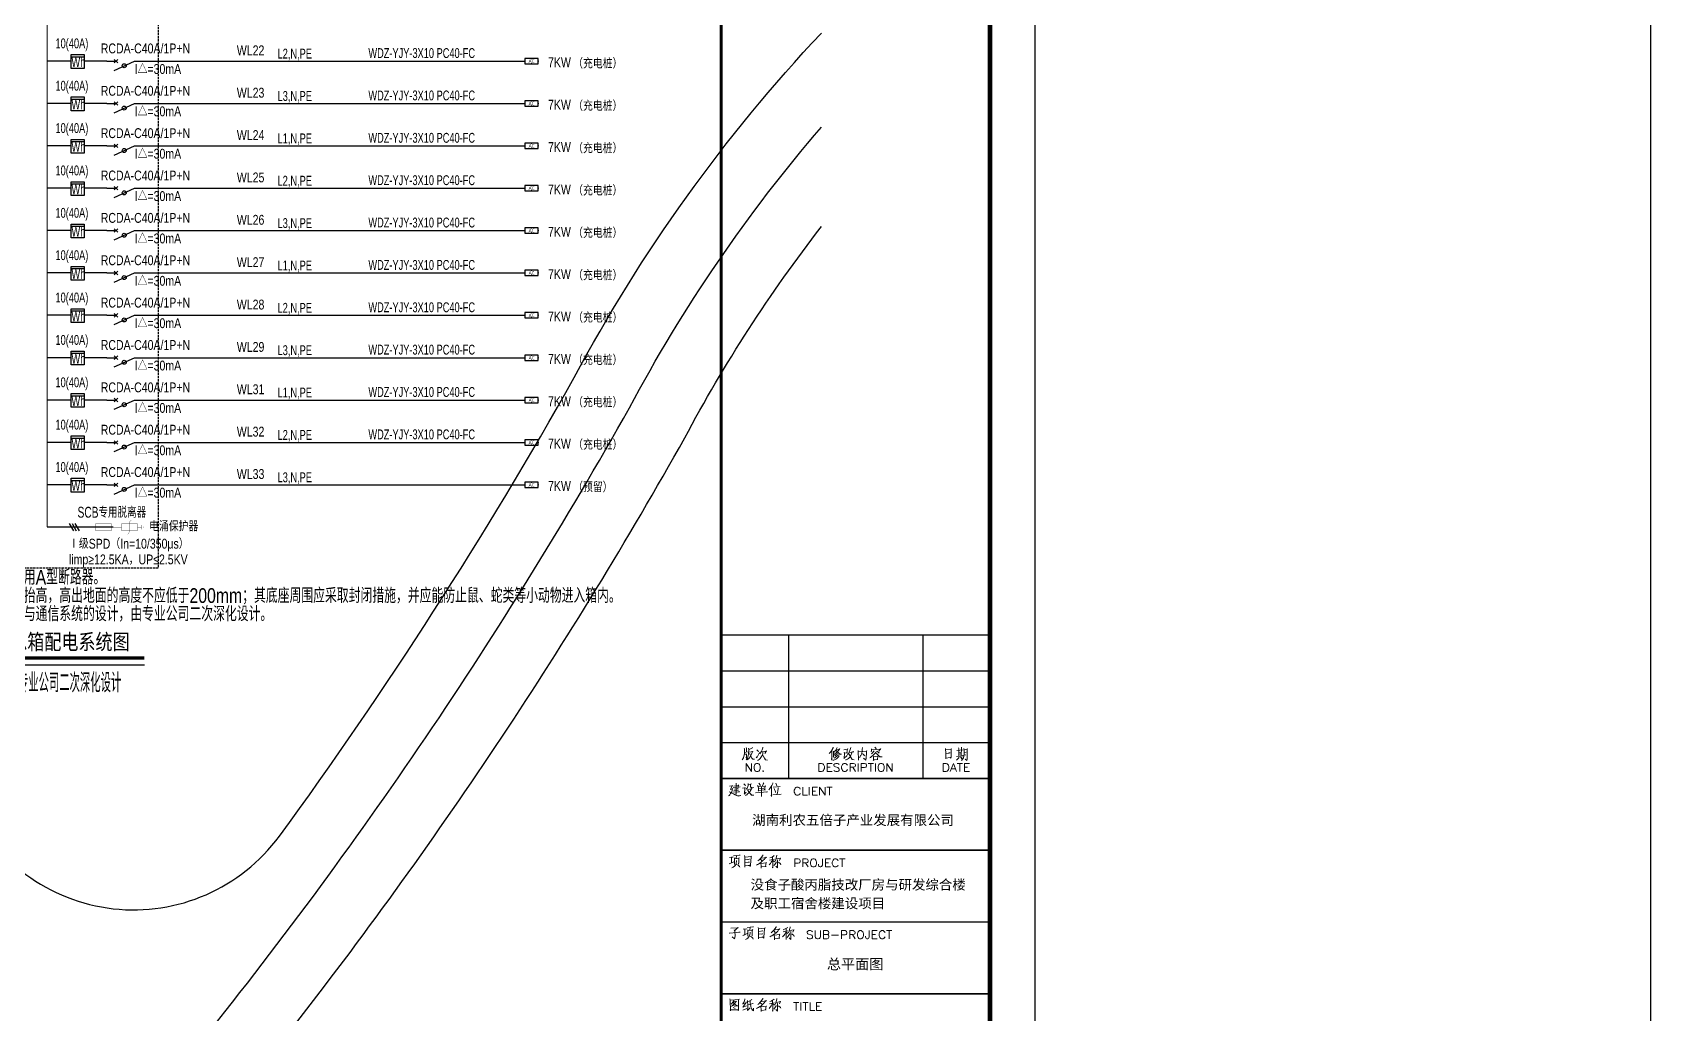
# Model space of a CAD drawing. Extents: x -809667 to 586099, y 3084146 to 3634412.
# Drawn here: x 381393.3 to 381573.4, y 3087158 to 3087267.1 of the extents above; entities that cross this region are included whole.
import ezdxf
from ezdxf.enums import TextEntityAlignment as Align

# ---------------------------------------------------------------- set-up
doc = ezdxf.new("R2010")
doc.units = 0
doc.header["$LTSCALE"] = 0.5
doc.header["$PDSIZE"] = 0.2
doc.linetypes.add('DASH', pattern=[0.35, 0.25, -0.1])
doc.layers.get('0').update_dxf_attribs({"linetype": 'CONTINUOUS'})
for name, color, linetype in [('ABDE_SYS', 7, 'CONTINUOUS'), ('DX1', 2, 'CONTINUOUS'), ('ELEMENT', 3, 'CONTINUOUS'), ('EQUIP-箱柜', 3, 'CONTINUOUS'), ('PUB_TITLE', 4, 'CONTINUOUS'), ('SYS', 7, 'CONTINUOUS'), ('TEL_SYMB', 3, 'CONTINUOUS'), ('文字', 7, 'CONTINUOUS'), ('漏电断路器', 1, 'CONTINUOUS'), ('电气系统图', 6, 'CONTINUOUS'), ('虚线6', 1, 'CONTINUOUS')]:
    doc.layers.add(name, color=color, linetype=linetype)
doc.styles.add('-宋体', font='', dxfattribs={"width": 0.6})
doc.styles.add('-黑体', font='simhei.ttf', dxfattribs={"width": 0.8})
doc.styles.add('7-1$0$HZ', font='xcsg.shx', dxfattribs={"width": 0.8, "bigfont": 'hztxt.shx'})
doc.styles.add('_TEL_ATTDEF', font='GBENOR', dxfattribs={"width": 0.8, "height": 3, "bigfont": 'GBCBIG'})
doc.styles.add('_TEL_DIM', font='SIMPLEX', dxfattribs={"width": 0.8, "height": 3.5, "bigfont": 'HZTXT'})
doc.styles.add('HZ1', font='gbenor.shx', dxfattribs={"width": 0.9, "bigfont": 'gbcbig.shx'})
doc.styles.get("Standard").update_dxf_attribs({"font": 'rs.shx', "bigfont": 'hztxt.shx'})
doc.styles.add('ZSDZ', font='XCSG.SHX', dxfattribs={"width": 0.8, "height": 3.5, "bigfont": 'HZTXT.SHX'})
doc.styles.get('-宋体').set_extended_font_data('NSimSun')

# ---------------------------------------------------------------- blocks, each defined once
blk = doc.blocks.new('TQ11')
at = {"layer": 'PUB_TITLE'}
for p, q in [((1254454, -1132839), (1254454, -1137418)), ((1258742, -1132839), (1258742, -1137418)), ((1252310, -1133982), (1260886, -1133982)), ((1252310, -1135126), (1260886, -1135126)), ((1252310, -1136269), (1260886, -1136269))]:
    blk.add_line(p, q, dxfattribs=at)
for points, const_width in [([(1252310, -1083954), (1252310, -1166000)], 100), ([(1252310, -1132839), (1260886, -1132839)], 50), ([(1252310, -1137413), (1260886, -1137413)], 50), ([(1252310, -1139700), (1260886, -1139700)], 50), ([(1252310, -1141987), (1260886, -1141987)], 50), ([(1252310, -1144274), (1260886, -1144274)], 50)]:
    blk.add_lwpolyline(points, dxfattribs=dict(at, const_width=const_width))
blk.add_lwpolyline([(1252310, -1166000), (1260886, -1166000), (1260886, -1083954), (1252310, -1083954)], close=True, dxfattribs=at)
at = {"layer": 'PUB_TITLE', "color": 140, "lineweight": 0}
for points in [[(1253040, -1136442), (1253051, -1136469), (1253051, -1136551), (1253051, -1136611), (1253043, -1136665), (1253034, -1136706), (1253020, -1136752), (1252999, -1136787), (1252980, -1136813)], [(1253184, -1136448), (1253192, -1136483), (1253192, -1136527), (1253184, -1136584), (1253178, -1136638), (1253168, -1136685), (1253159, -1136728), (1253145, -1136766), (1253127, -1136801), (1253108, -1136823)], [(1253111, -1136421), (1253118, -1136442), (1253118, -1136570)], [(1253314, -1136429), (1253306, -1136439), (1253243, -1136472), (1253198, -1136489)], [(1253641, -1136412), (1253638, -1136432), (1253614, -1136499), (1253586, -1136564), (1253567, -1136597), (1253546, -1136624)], [(1255885, -1136415), (1255881, -1136435), (1255850, -1136489), (1255850, -1136496), (1255823, -1136537), (1255801, -1136570), (1255777, -1136597), (1255756, -1136621)], [(1256005, -1136421), (1255983, -1136472), (1255962, -1136513), (1255939, -1136543), (1255935, -1136551), (1255918, -1136573)], [(1256440, -1136421), (1256434, -1136462), (1256415, -1136516), (1256388, -1136573), (1256367, -1136611), (1256353, -1136638), (1256340, -1136662)], [(1256815, -1136426), (1256812, -1136492), (1256806, -1136551), (1256806, -1136557), (1256796, -1136597), (1256782, -1136638), (1256769, -1136676), (1256758, -1136695), (1256742, -1136715), (1256731, -1136733), (1256717, -1136742)], [(1257211, -1136412), (1257247, -1136445), (1257255, -1136465), (1257237, -1136435)], [(1259463, -1136462), (1259469, -1136496), (1259472, -1136570), (1259477, -1136649), (1259477, -1136658), (1259477, -1136712), (1259477, -1136782), (1259477, -1136760), (1259608, -1136739), (1259635, -1136763), (1259642, -1136733), (1259642, -1136692), (1259645, -1136614), (1259648, -1136533), (1259648, -1136465), (1259651, -1136475), (1259472, -1136499)], [(1259877, -1136432), (1259885, -1136453), (1259885, -1136706)], [(1259972, -1136412), (1259979, -1136432), (1259969, -1136695)], [(1260050, -1136459), (1260059, -1136496), (1260059, -1136570), (1260056, -1136652), (1260050, -1136701), (1260034, -1136755), (1260013, -1136790), (1259975, -1136840)], [(1253051, -1136641), (1253121, -1136635), (1253114, -1136624), (1253114, -1136776), (1253111, -1136755), (1253111, -1136728)], [(1253054, -1136581), (1253151, -1136567)], [(1253103, -1136932), (1253103, -1137189)], [(1253103, -1136932), (1253273, -1137189), (1253273, -1136932)], [(1253216, -1136576), (1253323, -1136554), (1253317, -1136543), (1253300, -1136587), (1253279, -1136641), (1253260, -1136682), (1253236, -1136725), (1253203, -1136766), (1253168, -1136796), (1253141, -1136820)], [(1253212, -1136621), (1253306, -1136793), (1253371, -1136796), (1253309, -1136790), (1253293, -1136769)], [(1253421, -1136725), (1253448, -1136755), (1253537, -1136581)], [(1253496, -1136567), (1253492, -1136543), (1253452, -1136496)], [(1253644, -1136573), (1253644, -1136597), (1253635, -1136630), (1253617, -1136676), (1253597, -1136712), (1253576, -1136749), (1253550, -1136776), (1253523, -1136804), (1253492, -1136826), (1253469, -1136840)], [(1253589, -1136560), (1253594, -1136560), (1253763, -1136540), (1253749, -1136527), (1253732, -1136567), (1253701, -1136611)], [(1253627, -1136652), (1253654, -1136692), (1253692, -1136766), (1253722, -1136823), (1253790, -1136826), (1253725, -1136813), (1253701, -1136790)], [(1255429, -1136932), (1255429, -1137189)], [(1255429, -1136932), (1255515, -1136932), (1255551, -1136945), (1255576, -1136969), (1255588, -1136993), (1255601, -1137031), (1255601, -1137091), (1255588, -1137129), (1255576, -1137153), (1255551, -1137177), (1255515, -1137189), (1255429, -1137189)], [(1255686, -1136932), (1255686, -1137189)], [(1255686, -1136932), (1255846, -1136932)], [(1255837, -1136530), (1255837, -1136826), (1255831, -1136801), (1255837, -1136749)], [(1256076, -1136692), (1256067, -1136715), (1256030, -1136749), (1255996, -1136776), (1255962, -1136793), (1255929, -1136813), (1255899, -1136826), (1255874, -1136834)], [(1255888, -1136540), (1255888, -1136736), (1255885, -1136712), (1255888, -1136695)], [(1256078, -1136969), (1256054, -1136945), (1256016, -1136932), (1255968, -1136932), (1255930, -1136945), (1255906, -1136969), (1255906, -1136993), (1255918, -1137017), (1255930, -1137031), (1255956, -1137043), (1256030, -1137067), (1256054, -1137079), (1256066, -1137091), (1256078, -1137117), (1256078, -1137153), (1256054, -1137177), (1256016, -1137189), (1255968, -1137189), (1255930, -1137177), (1255906, -1137153)], [(1255975, -1136486), (1255989, -1136489), (1256090, -1136475), (1256084, -1136469), (1256049, -1136516), (1256019, -1136557), (1255992, -1136584), (1255962, -1136608), (1255932, -1136630), (1255912, -1136644)], [(1256046, -1136652), (1256040, -1136665), (1256037, -1136671), (1255999, -1136706), (1255992, -1136709), (1255972, -1136725), (1255945, -1136742), (1255918, -1136760)], [(1256019, -1136611), (1256016, -1136621), (1256013, -1136624), (1255978, -1136652), (1255951, -1136676), (1255929, -1136692)], [(1255962, -1136519), (1255975, -1136524), (1256108, -1136644), (1256151, -1136641), (1256108, -1136641), (1256090, -1136627)], [(1256335, -1136993), (1256323, -1136969), (1256297, -1136945), (1256273, -1136932), (1256225, -1136932), (1256200, -1136945), (1256176, -1136969), (1256164, -1136993), (1256151, -1137031), (1256151, -1137091), (1256164, -1137129), (1256176, -1137153), (1256200, -1137177), (1256225, -1137189), (1256273, -1137189), (1256297, -1137177), (1256323, -1137153), (1256335, -1137129)], [(1256219, -1136499), (1256353, -1136483), (1256340, -1136472), (1256323, -1136590), (1256340, -1136590), (1256239, -1136603), (1256233, -1136573), (1256239, -1136611), (1256236, -1136763)], [(1256225, -1136776), (1256331, -1136685)], [(1256472, -1136573), (1256472, -1136594), (1256459, -1136649), (1256445, -1136679), (1256431, -1136706), (1256415, -1136728), (1256394, -1136752), (1256370, -1136776), (1256343, -1136793), (1256317, -1136810), (1256296, -1136817), (1256276, -1136823)], [(1256370, -1136624), (1256380, -1136627), (1256486, -1136810), (1256549, -1136813), (1256489, -1136804), (1256472, -1136782)], [(1256388, -1136581), (1256538, -1136560), (1256522, -1136557), (1256495, -1136564)], [(1256421, -1136932), (1256421, -1137189)], [(1256421, -1136932), (1256531, -1136932), (1256567, -1136945), (1256580, -1136957), (1256593, -1136981), (1256593, -1137005), (1256580, -1137031), (1256567, -1137043), (1256531, -1137055), (1256421, -1137055)], [(1256674, -1136516), (1256684, -1136560), (1256695, -1136801), (1256695, -1136834), (1256687, -1136813), (1256690, -1136769)], [(1256678, -1136932), (1256678, -1137189)], [(1256687, -1136567), (1256815, -1136551), (1256823, -1136551), (1256954, -1136537), (1256943, -1136527), (1256940, -1136533), (1256940, -1136603), (1256940, -1136665), (1256937, -1136671), (1256937, -1136728), (1256937, -1136736), (1256931, -1136773), (1256927, -1136804), (1256924, -1136831), (1256850, -1136763), (1256921, -1136820), (1256927, -1136787)], [(1256776, -1136932), (1256776, -1137189)], [(1256776, -1136932), (1256886, -1136932), (1256922, -1136945), (1256934, -1136957), (1256948, -1136981), (1256948, -1137017), (1256934, -1137043), (1256922, -1137055), (1256886, -1137067), (1256776, -1137067)], [(1256799, -1136614), (1256836, -1136641), (1256866, -1136668), (1256877, -1136689), (1256870, -1136676)], [(1256996, -1136932), (1257168, -1136932)], [(1257250, -1136564), (1257244, -1136584), (1257231, -1136597), (1257190, -1136641), (1257149, -1136679), (1257109, -1136712), (1257068, -1136739), (1257046, -1136752)], [(1257082, -1136932), (1257082, -1137189)], [(1257106, -1136472), (1257109, -1136499), (1257106, -1136516), (1257100, -1136540), (1257092, -1136557), (1257092, -1136543), (1257106, -1136519)], [(1257187, -1136530), (1257184, -1136546), (1257136, -1136600), (1257103, -1136630)], [(1257109, -1136502), (1257399, -1136478), (1257389, -1136472), (1257342, -1136537)], [(1257157, -1136701), (1257163, -1136722), (1257171, -1136817), (1257174, -1136840), (1257160, -1136817), (1257302, -1136807), (1257291, -1136807), (1257305, -1136698), (1257315, -1136706), (1257166, -1136722)], [(1257229, -1136932), (1257229, -1137189)], [(1257234, -1136594), (1257285, -1136641), (1257339, -1136692), (1257380, -1136725), (1257440, -1136722), (1257375, -1136719), (1257348, -1136698)], [(1257274, -1136540), (1257332, -1136581), (1257348, -1136608), (1257323, -1136573)], [(1257597, -1136932), (1257597, -1137189)], [(1257597, -1136932), (1257767, -1137189), (1257767, -1136932)], [(1259395, -1136932), (1259395, -1137189)], [(1259395, -1136932), (1259481, -1136932), (1259519, -1136945), (1259543, -1136969), (1259555, -1136993), (1259567, -1137031), (1259567, -1137091), (1259555, -1137129), (1259543, -1137153), (1259519, -1137177), (1259481, -1137189), (1259395, -1137189)], [(1259477, -1136621), (1259608, -1136600), (1259594, -1136597), (1259564, -1136611)], [(1259715, -1136932), (1259617, -1137189)], [(1259715, -1136932), (1259812, -1137189)], [(1259814, -1136715), (1260023, -1136689), (1260013, -1136685), (1259999, -1136695)], [(1259891, -1136736), (1259888, -1136752), (1259861, -1136787), (1259838, -1136810), (1259814, -1136826)], [(1259824, -1136524), (1260023, -1136502)], [(1259836, -1136932), (1260008, -1136932)], [(1259888, -1136581), (1259949, -1136570)], [(1259891, -1136638), (1259945, -1136627)], [(1259922, -1136932), (1259922, -1137189)], [(1259945, -1136725), (1259982, -1136766), (1259982, -1136782), (1259969, -1136752)], [(1260056, -1136671), (1260064, -1136671), (1260118, -1136662)], [(1260059, -1136499), (1260162, -1136483), (1260151, -1136472), (1260151, -1136576), (1260151, -1136584), (1260154, -1136736), (1260151, -1136793), (1260148, -1136826), (1260145, -1136837), (1260094, -1136793), (1260141, -1136823)], [(1260064, -1136584), (1260121, -1136573)], [(1260070, -1136932), (1260070, -1137189)], [(1260070, -1136932), (1260228, -1136932)], [(1255686, -1137055), (1255784, -1137055)], [(1255686, -1137189), (1255846, -1137189)], [(1256507, -1137055), (1256593, -1137189)], [(1259653, -1137103), (1259775, -1137103)], [(1260070, -1137055), (1260168, -1137055)], [(1260070, -1137189), (1260228, -1137189)], [(1252578, -1137657), (1252668, -1137647), (1252656, -1137639), (1252649, -1137666), (1252611, -1137768), (1252605, -1137761), (1252679, -1137744), (1252673, -1137737), (1252659, -1137791), (1252646, -1137839), (1252629, -1137869), (1252611, -1137896), (1252584, -1137930), (1252561, -1137954), (1252545, -1137967)], [(1252564, -1137836), (1252597, -1137848), (1252625, -1137859), (1252665, -1137880), (1252706, -1137902), (1252760, -1137934), (1252804, -1137954), (1252811, -1137957), (1252847, -1137978), (1252932, -1137960), (1252929, -1137960), (1252852, -1137970), (1252814, -1137960)], [(1252689, -1137704), (1252912, -1137680)], [(1252703, -1137848), (1252891, -1137836), (1252882, -1137832), (1252871, -1137839)], [(1252719, -1137653), (1252874, -1137633), (1252861, -1137619), (1252841, -1137744), (1252852, -1137741), (1252730, -1137755)], [(1252719, -1137805), (1252858, -1137788)], [(1252784, -1137559), (1252787, -1137582), (1252784, -1137924), (1252777, -1137899), (1252784, -1137869)], [(1252986, -1137723), (1253078, -1137711), (1253064, -1137698), (1253061, -1137723), (1253057, -1137902), (1253040, -1137916), (1253111, -1137845)], [(1253037, -1137582), (1253078, -1137630), (1253084, -1137650)], [(1253154, -1137764), (1253287, -1137747), (1253276, -1137737), (1253263, -1137764), (1253246, -1137799), (1253230, -1137826), (1253212, -1137848), (1253184, -1137880), (1253154, -1137907), (1253124, -1137930), (1253100, -1137948), (1253081, -1137957)], [(1253168, -1137576), (1253171, -1137606), (1253171, -1137639), (1253165, -1137671), (1253154, -1137701), (1253141, -1137720), (1253127, -1137737), (1253111, -1137755)], [(1253151, -1137796), (1253159, -1137796), (1253282, -1137943), (1253347, -1137948), (1253282, -1137937), (1253266, -1137924)], [(1253175, -1137603), (1253266, -1137595), (1253260, -1137586), (1253249, -1137612), (1253249, -1137636), (1253249, -1137657), (1253249, -1137680), (1253252, -1137690), (1253260, -1137701), (1253273, -1137704), (1253290, -1137707), (1253314, -1137707), (1253327, -1137704), (1253337, -1137698)], [(1253407, -1137875), (1253790, -1137842), (1253769, -1137839), (1253741, -1137845)], [(1253472, -1137636), (1253486, -1137666), (1253496, -1137723), (1253496, -1137782), (1253499, -1137818), (1253489, -1137796), (1253719, -1137777), (1253695, -1137774), (1253711, -1137657), (1253722, -1137650), (1253711, -1137647), (1253708, -1137653), (1253492, -1137674)], [(1253513, -1137565), (1253553, -1137612), (1253556, -1137647), (1253546, -1137606)], [(1253529, -1137737), (1253668, -1137717)], [(1253594, -1137671), (1253597, -1137862), (1253600, -1137957), (1253600, -1137984), (1253594, -1137960), (1253597, -1137907)], [(1253651, -1137555), (1253671, -1137573), (1253660, -1137568), (1253617, -1137663)], [(1253958, -1137555), (1253954, -1137576), (1253924, -1137636), (1253901, -1137671), (1253860, -1137734), (1253826, -1137771)], [(1253910, -1137660), (1253910, -1137984), (1253907, -1137954), (1253910, -1137927)], [(1253954, -1137934), (1254167, -1137920), (1254228, -1137916)], [(1253972, -1137693), (1254187, -1137666)], [(1254002, -1137734), (1254015, -1137764), (1254032, -1137805), (1254043, -1137839), (1254046, -1137859), (1254046, -1137832), (1254029, -1137802)], [(1254053, -1137565), (1254076, -1137616), (1254083, -1137650), (1254079, -1137622)], [(1254130, -1137701), (1254130, -1137731), (1254116, -1137809), (1254103, -1137866), (1254089, -1137924)], [(1254827, -1137752), (1254815, -1137726), (1254791, -1137702), (1254765, -1137690), (1254717, -1137690), (1254693, -1137702), (1254667, -1137726), (1254655, -1137752), (1254643, -1137788), (1254643, -1137850), (1254655, -1137886), (1254667, -1137910), (1254693, -1137936), (1254717, -1137948), (1254765, -1137948), (1254791, -1137936), (1254815, -1137910), (1254827, -1137886)], [(1254913, -1137690), (1254913, -1137948), (1255060, -1137948)], [(1255120, -1137690), (1255120, -1137948)], [(1255218, -1137690), (1255218, -1137948)], [(1255218, -1137690), (1255378, -1137690)], [(1255218, -1137812), (1255316, -1137812)], [(1255218, -1137948), (1255378, -1137948)], [(1255451, -1137690), (1255451, -1137948)], [(1255451, -1137690), (1255623, -1137948), (1255623, -1137690)], [(1255683, -1137690), (1255855, -1137690)], [(1255769, -1137690), (1255769, -1137948)], [(1252578, -1139933), (1252695, -1139917), (1252638, -1139923), (1252635, -1140105), (1252570, -1140132), (1252709, -1140072)], [(1252652, -1140257), (1252695, -1140237), (1252730, -1140213), (1252757, -1140183), (1252784, -1140145), (1252793, -1140099), (1252801, -1140058), (1252801, -1140025)], [(1252706, -1139882), (1252807, -1139868), (1252912, -1139859), (1252905, -1139855), (1252888, -1139859)], [(1252868, -1140145), (1252868, -1140115), (1252871, -1140109), (1252874, -1139944), (1252888, -1139957), (1252736, -1139977), (1252730, -1139947), (1252736, -1139974), (1252736, -1140061), (1252733, -1140126), (1252730, -1140150), (1252730, -1140132), (1252733, -1140096)], [(1252780, -1139971), (1252804, -1139895), (1252804, -1139873)], [(1253057, -1139873), (1253067, -1139917), (1253067, -1140082), (1253070, -1140194), (1253070, -1140237), (1253067, -1140194), (1253219, -1140183), (1253203, -1140177), (1253175, -1140186)], [(1253070, -1139917), (1253279, -1139895), (1253269, -1139886), (1253266, -1139906), (1253243, -1140180), (1253243, -1140204), (1253239, -1140213), (1253216, -1140180)], [(1253070, -1140001), (1253216, -1139984), (1253203, -1139980), (1253171, -1139990)], [(1253070, -1140091), (1253212, -1140079), (1253198, -1140075), (1253175, -1140085)], [(1253589, -1139947), (1253600, -1139950), (1253752, -1139927), (1253741, -1139920), (1253714, -1139954), (1253684, -1139990), (1253654, -1140020), (1253621, -1140052), (1253583, -1140082), (1253543, -1140112), (1253499, -1140139), (1253492, -1140142), (1253464, -1140156), (1253439, -1140172)], [(1253638, -1139843), (1253635, -1139865), (1253594, -1139920), (1253570, -1139954), (1253543, -1139984), (1253510, -1140017), (1253475, -1140041)], [(1253553, -1139984), (1253559, -1139987), (1253597, -1140017), (1253600, -1140034), (1253586, -1140011)], [(1253951, -1140004), (1253931, -1140048), (1253907, -1140085), (1253887, -1140123), (1253866, -1140142), (1253844, -1140169)], [(1253856, -1140017), (1254012, -1139987)], [(1253999, -1139868), (1253991, -1139882), (1253948, -1139909), (1253901, -1139933), (1253860, -1139947)], [(1253951, -1139920), (1253954, -1140186), (1253958, -1140261), (1253951, -1140248), (1253954, -1140216)], [(1253954, -1140028), (1253999, -1140055), (1254008, -1140069)], [(1254062, -1140072), (1254059, -1140088), (1254021, -1140150), (1253985, -1140191)], [(1254086, -1139855), (1254083, -1139873), (1254065, -1139944), (1254053, -1139990), (1254029, -1140048)], [(1254092, -1140001), (1254110, -1140017), (1254103, -1140014), (1254106, -1140194), (1254106, -1140237), (1254103, -1140261), (1254049, -1140207), (1254103, -1140254)], [(1254059, -1139977), (1254211, -1139954), (1254198, -1139950), (1254167, -1140025)], [(1254655, -1139977), (1254655, -1140234)], [(1254655, -1139977), (1254765, -1139977), (1254803, -1139989), (1254815, -1140001), (1254827, -1140026), (1254827, -1140063), (1254815, -1140087), (1254803, -1140099), (1254765, -1140112), (1254655, -1140112)], [(1254913, -1139977), (1254913, -1140234)], [(1254913, -1139977), (1255022, -1139977), (1255060, -1139989), (1255072, -1140001), (1255084, -1140026), (1255084, -1140051), (1255072, -1140075), (1255060, -1140087), (1255022, -1140099), (1254913, -1140099)], [(1255537, -1139977), (1255537, -1140172), (1255525, -1140210), (1255512, -1140222), (1255488, -1140234), (1255464, -1140234), (1255439, -1140222), (1255427, -1140210), (1255414, -1140172), (1255414, -1140148)], [(1255635, -1139977), (1255635, -1140234)], [(1255635, -1139977), (1255795, -1139977)], [(1256039, -1140038), (1256027, -1140013), (1256002, -1139989), (1255978, -1139977), (1255929, -1139977), (1255905, -1139989), (1255879, -1140013), (1255867, -1140038), (1255855, -1140075), (1255855, -1140136), (1255867, -1140172), (1255879, -1140198), (1255905, -1140222), (1255929, -1140234), (1255978, -1140234), (1256002, -1140222), (1256027, -1140198), (1256039, -1140172)], [(1256088, -1139977), (1256260, -1139977)], [(1256174, -1139977), (1256174, -1140234)], [(1252804, -1140150), (1252847, -1140177), (1252882, -1140204), (1252895, -1140221), (1252905, -1140243)], [(1253570, -1140105), (1253576, -1140115), (1253583, -1140200), (1253586, -1140210), (1253586, -1140270), (1253583, -1140243), (1253583, -1140234), (1253749, -1140216), (1253746, -1140216), (1253728, -1140216), (1253746, -1140091), (1253752, -1140099), (1253741, -1140102), (1253580, -1140123)], [(1254140, -1140082), (1254201, -1140136), (1254211, -1140163)], [(1254998, -1140099), (1255084, -1140234)], [(1255635, -1140099), (1255733, -1140099)], [(1255635, -1140234), (1255795, -1140234)], [(1254065, -1142129), (1254062, -1142152), (1254021, -1142206), (1253999, -1142241), (1253972, -1142271), (1253937, -1142304), (1253904, -1142328)], [(1252561, -1142342), (1252581, -1142345), (1252918, -1142311), (1252909, -1142308), (1252874, -1142315)], [(1252622, -1142187), (1252852, -1142170), (1252841, -1142162), (1252740, -1142271), (1252722, -1142241), (1252733, -1142257), (1252743, -1142281), (1252746, -1142304), (1252749, -1142339), (1252754, -1142375), (1252754, -1142412), (1252754, -1142442), (1252749, -1142467), (1252746, -1142486), (1252743, -1142507), (1252736, -1142521), (1252730, -1142527), (1252656, -1142464), (1252733, -1142521), (1252740, -1142521)], [(1253007, -1142220), (1253124, -1142203), (1253067, -1142211), (1253064, -1142393), (1252999, -1142420), (1253138, -1142358)], [(1253081, -1142545), (1253124, -1142524), (1253159, -1142500), (1253184, -1142470), (1253212, -1142433), (1253222, -1142385), (1253230, -1142345), (1253230, -1142311)], [(1253135, -1142170), (1253236, -1142156), (1253341, -1142146), (1253334, -1142143), (1253317, -1142146)], [(1253296, -1142433), (1253296, -1142402), (1253300, -1142396), (1253303, -1142230), (1253317, -1142244), (1253165, -1142263), (1253159, -1142233), (1253165, -1142260), (1253165, -1142348), (1253162, -1142412), (1253159, -1142436), (1253159, -1142420), (1253162, -1142382)], [(1253209, -1142257), (1253233, -1142184), (1253233, -1142159)], [(1253233, -1142436), (1253276, -1142464), (1253309, -1142491), (1253323, -1142507), (1253334, -1142531)], [(1253486, -1142159), (1253496, -1142203), (1253496, -1142369), (1253499, -1142480), (1253499, -1142524), (1253496, -1142480), (1253648, -1142470), (1253630, -1142464), (1253603, -1142473)], [(1253499, -1142203), (1253708, -1142184), (1253698, -1142173), (1253695, -1142193), (1253671, -1142467), (1253671, -1142491), (1253668, -1142500), (1253644, -1142467)], [(1253499, -1142287), (1253644, -1142271), (1253630, -1142268), (1253600, -1142277)], [(1253499, -1142379), (1253641, -1142366), (1253627, -1142361), (1253603, -1142372)], [(1254018, -1142233), (1254029, -1142236), (1254181, -1142214), (1254170, -1142206), (1254143, -1142241), (1254113, -1142277), (1254083, -1142308), (1254049, -1142339), (1254012, -1142369), (1253972, -1142399), (1253928, -1142426), (1253921, -1142429), (1253893, -1142442), (1253866, -1142461)], [(1253981, -1142271), (1253988, -1142274), (1254026, -1142304), (1254029, -1142322), (1254015, -1142298)], [(1253999, -1142393), (1254005, -1142402), (1254012, -1142486), (1254015, -1142497), (1254015, -1142558), (1254012, -1142531), (1254012, -1142521), (1254176, -1142504), (1254173, -1142504), (1254157, -1142504), (1254173, -1142379), (1254181, -1142385), (1254170, -1142388), (1254008, -1142409)], [(1254380, -1142290), (1254359, -1142336), (1254336, -1142372), (1254315, -1142409), (1254295, -1142429), (1254271, -1142456)], [(1254285, -1142304), (1254440, -1142274)], [(1254426, -1142156), (1254420, -1142170), (1254377, -1142197), (1254329, -1142220), (1254288, -1142233)], [(1254380, -1142206), (1254383, -1142473), (1254386, -1142548), (1254380, -1142534), (1254383, -1142504)], [(1254383, -1142315), (1254426, -1142342), (1254437, -1142355)], [(1254491, -1142358), (1254488, -1142375), (1254450, -1142436), (1254413, -1142477)], [(1254515, -1142143), (1254511, -1142159), (1254494, -1142230), (1254481, -1142277), (1254456, -1142336)], [(1254521, -1142287), (1254538, -1142304), (1254532, -1142301), (1254535, -1142480), (1254535, -1142524), (1254532, -1142548), (1254478, -1142494), (1254532, -1142540)], [(1254488, -1142263), (1254640, -1142241), (1254627, -1142236), (1254595, -1142311)], [(1254568, -1142369), (1254630, -1142423), (1254640, -1142450)], [(1255221, -1142301), (1255197, -1142275), (1255159, -1142263), (1255111, -1142263), (1255074, -1142275), (1255050, -1142301), (1255050, -1142325), (1255062, -1142349), (1255074, -1142361), (1255099, -1142373), (1255172, -1142399), (1255197, -1142411), (1255209, -1142423), (1255221, -1142447), (1255221, -1142485), (1255197, -1142509), (1255159, -1142521), (1255111, -1142521), (1255074, -1142509), (1255050, -1142485)], [(1255307, -1142263), (1255307, -1142447), (1255319, -1142485), (1255343, -1142509), (1255381, -1142521), (1255405, -1142521), (1255441, -1142509), (1255467, -1142485), (1255479, -1142447), (1255479, -1142263)], [(1255576, -1142263), (1255576, -1142521)], [(1255576, -1142263), (1255686, -1142263), (1255722, -1142275), (1255734, -1142289), (1255748, -1142313), (1255748, -1142337), (1255734, -1142361), (1255722, -1142373), (1255686, -1142387), (1255576, -1142387)], [(1255686, -1142387), (1255722, -1142399), (1255734, -1142411), (1255748, -1142435), (1255748, -1142473), (1255734, -1142497), (1255722, -1142509), (1255686, -1142521), (1255576, -1142521)], [(1255834, -1142411), (1256054, -1142411)], [(1256151, -1142263), (1256151, -1142521)], [(1256151, -1142263), (1256261, -1142263), (1256299, -1142275), (1256311, -1142289), (1256323, -1142313), (1256323, -1142349), (1256311, -1142373), (1256299, -1142387), (1256261, -1142399), (1256151, -1142399)], [(1256409, -1142263), (1256409, -1142521)], [(1256409, -1142263), (1256519, -1142263), (1256555, -1142275), (1256568, -1142289), (1256580, -1142313), (1256580, -1142337), (1256568, -1142361), (1256555, -1142373), (1256519, -1142387), (1256409, -1142387)], [(1256495, -1142387), (1256580, -1142521)], [(1257034, -1142263), (1257034, -1142459), (1257020, -1142497), (1257008, -1142509), (1256984, -1142521), (1256960, -1142521), (1256936, -1142509), (1256922, -1142497), (1256910, -1142459), (1256910, -1142435)], [(1257131, -1142263), (1257131, -1142521)], [(1257131, -1142263), (1257289, -1142263)], [(1257131, -1142387), (1257229, -1142387)], [(1257131, -1142521), (1257289, -1142521)], [(1257535, -1142325), (1257523, -1142301), (1257499, -1142275), (1257473, -1142263), (1257425, -1142263), (1257401, -1142275), (1257375, -1142301), (1257363, -1142325), (1257351, -1142361), (1257351, -1142423), (1257363, -1142459), (1257375, -1142485), (1257401, -1142509), (1257425, -1142521), (1257473, -1142521), (1257499, -1142509), (1257523, -1142485), (1257535, -1142459)], [(1257585, -1142263), (1257755, -1142263)], [(1257670, -1142263), (1257670, -1142521)], [(1252591, -1144432), (1252597, -1144476), (1252605, -1144824), (1252602, -1144786), (1252841, -1144786), (1252825, -1144783), (1252790, -1144786)], [(1252602, -1144476), (1252885, -1144457), (1252874, -1144446), (1252868, -1144476), (1252864, -1144780), (1252861, -1144813), (1252838, -1144786)], [(1252695, -1144530), (1252709, -1144533), (1252804, -1144524), (1252793, -1144514), (1252749, -1144577), (1252716, -1144612), (1252686, -1144639), (1252656, -1144661), (1252622, -1144679)], [(1252713, -1144479), (1252713, -1144497), (1252682, -1144547), (1252646, -1144588), (1252629, -1144604)], [(1252689, -1144568), (1252700, -1144568), (1252804, -1144655), (1252841, -1144655), (1252804, -1144649), (1252787, -1144642)], [(1252692, -1144709), (1252736, -1144734), (1252757, -1144750)], [(1252706, -1144652), (1252743, -1144675), (1252760, -1144693)], [(1253070, -1144439), (1253067, -1144460), (1253040, -1144530), (1253002, -1144601), (1252993, -1144601), (1253087, -1144582)], [(1253108, -1144536), (1253105, -1144554), (1253057, -1144628), (1253010, -1144696), (1252999, -1144699), (1253121, -1144661)], [(1253145, -1144487), (1253154, -1144520), (1253159, -1144625), (1253159, -1144712), (1253154, -1144794), (1253148, -1144804), (1253230, -1144729)], [(1253287, -1144449), (1253276, -1144470), (1253198, -1144506), (1253159, -1144520)], [(1253162, -1144625), (1253334, -1144585), (1253323, -1144582), (1253293, -1144595)], [(1253230, -1144500), (1253233, -1144560), (1253243, -1144618), (1253246, -1144625), (1253252, -1144658), (1253260, -1144696), (1253273, -1144737), (1253293, -1144770), (1253314, -1144794), (1253334, -1144807), (1253344, -1144818), (1253337, -1144734), (1253334, -1144810)], [(1253589, -1144520), (1253600, -1144524), (1253752, -1144500), (1253741, -1144493), (1253714, -1144527), (1253684, -1144563), (1253654, -1144595), (1253621, -1144625), (1253583, -1144655), (1253543, -1144685), (1253499, -1144712), (1253492, -1144715), (1253464, -1144729), (1253439, -1144747)], [(1253638, -1144416), (1253635, -1144439), (1253594, -1144493), (1253570, -1144527), (1253543, -1144557), (1253510, -1144591), (1253475, -1144615)], [(1253553, -1144557), (1253559, -1144560), (1253597, -1144591), (1253600, -1144609), (1253586, -1144585)], [(1253570, -1144679), (1253576, -1144688), (1253583, -1144773), (1253586, -1144783), (1253586, -1144845), (1253583, -1144818), (1253583, -1144807), (1253749, -1144791), (1253746, -1144791), (1253728, -1144791), (1253746, -1144666), (1253752, -1144672), (1253741, -1144675), (1253580, -1144696)], [(1253951, -1144577), (1253931, -1144622), (1253907, -1144658), (1253887, -1144696), (1253866, -1144715), (1253844, -1144743)], [(1253856, -1144591), (1254012, -1144560)], [(1253999, -1144443), (1253991, -1144457), (1253948, -1144484), (1253901, -1144506), (1253860, -1144520)], [(1253951, -1144493), (1253954, -1144761), (1253958, -1144834), (1253951, -1144821), (1253954, -1144791)], [(1253954, -1144601), (1253999, -1144628), (1254008, -1144642)], [(1254062, -1144645), (1254059, -1144661), (1254021, -1144723), (1253985, -1144764)], [(1254086, -1144429), (1254083, -1144446), (1254065, -1144517), (1254053, -1144563), (1254029, -1144622)], [(1254092, -1144574), (1254110, -1144591), (1254103, -1144588), (1254106, -1144767), (1254106, -1144810), (1254103, -1144834), (1254049, -1144780), (1254103, -1144827)], [(1254059, -1144550), (1254211, -1144527), (1254198, -1144524), (1254167, -1144598)], [(1254140, -1144655), (1254201, -1144709), (1254211, -1144737)], [(1254619, -1144550), (1254791, -1144550)], [(1254705, -1144550), (1254705, -1144807)], [(1254851, -1144550), (1254851, -1144807)], [(1254913, -1144550), (1255084, -1144550)], [(1254998, -1144550), (1254998, -1144807)], [(1255144, -1144550), (1255144, -1144807), (1255292, -1144807)], [(1255354, -1144550), (1255354, -1144807)], [(1255354, -1144550), (1255512, -1144550)], [(1255354, -1144673), (1255451, -1144673)], [(1252999, -1144797), (1253127, -1144740)], [(1255354, -1144807), (1255512, -1144807)]]:
    blk.add_lwpolyline(points, dxfattribs=at)
for points in [[(1253433, -1136932), (1253409, -1136945), (1253385, -1136969), (1253373, -1136993), (1253359, -1137031), (1253359, -1137091), (1253373, -1137129), (1253385, -1137153), (1253409, -1137177), (1253433, -1137189), (1253483, -1137189), (1253507, -1137177), (1253531, -1137153), (1253543, -1137129), (1253556, -1137091), (1253556, -1137031), (1253543, -1136993), (1253531, -1136969), (1253507, -1136945), (1253483, -1136932), (1253433, -1136932)], [(1257387, -1136932), (1257363, -1136945), (1257339, -1136969), (1257327, -1136993), (1257315, -1137031), (1257315, -1137091), (1257327, -1137129), (1257339, -1137153), (1257363, -1137177), (1257387, -1137189), (1257437, -1137189), (1257461, -1137177), (1257485, -1137153), (1257499, -1137129), (1257511, -1137091), (1257511, -1137031), (1257499, -1136993), (1257485, -1136969), (1257461, -1136945), (1257437, -1136932), (1257387, -1136932)], [(1253654, -1137165), (1253641, -1137177), (1253654, -1137189), (1253666, -1137177), (1253654, -1137165)], [(1255230, -1139977), (1255206, -1139989), (1255182, -1140013), (1255170, -1140038), (1255158, -1140075), (1255158, -1140136), (1255170, -1140172), (1255182, -1140198), (1255206, -1140222), (1255230, -1140234), (1255280, -1140234), (1255304, -1140222), (1255328, -1140198), (1255342, -1140172), (1255354, -1140136), (1255354, -1140075), (1255342, -1140038), (1255328, -1140013), (1255304, -1139989), (1255280, -1139977), (1255230, -1139977)], [(1256726, -1142263), (1256702, -1142275), (1256678, -1142301), (1256666, -1142325), (1256653, -1142361), (1256653, -1142423), (1256666, -1142459), (1256678, -1142485), (1256702, -1142509), (1256726, -1142521), (1256776, -1142521), (1256800, -1142509), (1256824, -1142485), (1256836, -1142459), (1256850, -1142423), (1256850, -1142361), (1256836, -1142325), (1256824, -1142301), (1256800, -1142275), (1256776, -1142263), (1256726, -1142263)]]:
    blk.add_lwpolyline(points, close=True, dxfattribs=at)
at = {"layer": 'PUB_TITLE', "color": 7, "style": '-宋体', "width": 1.000002}
for s, height, p in [('湖南利农五倍子产业发展有限公司', 314.46, (1253300, -1138896)), ('没食子酸丙脂技改厂房与研发综合楼', 314.46, (1253249, -1140954)), ('及职工宿舍楼建设项目', 314.5, (1253249, -1141549)), ('总平面图', 329.9, (1255684, -1143495))]:
    blk.add_text(s, height=height, dxfattribs=at).set_placement(p)
blk = doc.blocks.new('M_M7')
for p, q in [((-0.25, -0.2), (0, -0.75)), ((-0.047, -0.297), (0.047, -0.203)), ((-0.047, -0.203), (0.047, -0.297))]:
    blk.add_line(p, q)
for points in [[(0, 0), (0, -0.25)], [(0, -0.75), (0, -1)]]:
    blk.add_lwpolyline(points)
at = {"width": 0.8, "flags": 9}
blk.add_attdef('S', (0.25, -0.5), '', height=0.2, dxfattribs=at)
blk = doc.blocks.new('$equip$00002708')
for p, q in [((-0.75, 0.6), (-0.75, 0)), ((0.75, 0.6), (-0.75, 0.6)), ((-0.75, 0), (0.75, 0)), ((0.75, 0), (0.75, 0.6))]:
    blk.add_line(p, q)
at = {"const_width": 0.04}
blk.add_lwpolyline([(-0.75, 0.6), (-0.75, 0), (0.75, 0), (0.75, 0.6), (-0.75, 0.6), (-0.75, 0)], dxfattribs=at)
for p in [(-0.75, 0.3), (0, 0.6), (0, 0), (0.75, 0.3)]:
    blk.add_point(p)
at = {"color": 7, "style": '_TEL_DIM', "flags": 1}
for tag in ['REMARK', 'A']:
    blk.add_attdef(tag, text='', height=0.4, dxfattribs=at).set_placement((0, 0), align=Align.MIDDLE_CENTER)
at = {"color": 7, "style": '_TEL_DIM'}
blk.add_attdef('$TEXT$', text='', height=0.4, dxfattribs=at).set_placement((0, 0.3), align=Align.MIDDLE_CENTER)
blk = doc.blocks.new('123123')
at = {"layer": '文字', "color": 8, "flags": 128}
for points in [[(382137.93, 3087230.07, 0.029836), (382170.73, 3087281.06, -0.066246), (382198.22, 3087319.36, -0.066246)], [(382139.87, 3087209.39, 0.037359), (382183.02, 3087274.34, -0.042558), (382198.22, 3087297.84, -0.042558)], [(382103.23, 3087233.97, 0.577563), (382137.93, 3087230.07, 0.494375)]]:
    blk.add_lwpolyline(points, format="xyb", dxfattribs=at)
at = {"layer": '文字', "color": 8}
blk.add_lwpolyline([(382121.31, 3087198.88), (382124.15, 3087201.59, 0.032219), (382128.5, 3087206.33, 0.041886), (382176.87, 3087277.7, -0.055211), (382198.22, 3087308.9, -0.055211)], format="xyb", dxfattribs=at)

msp = doc.modelspace()

# ---------------------------------------------------------------- linework, layer by layer
at = {"color": 4, "ltscale": 1.5, "const_width": 0.0303}
for points in [[(381399.921, 3087212.127), (381401.658, 3087212.127)], [(381403.253, 3087212.127), (381401.658, 3087212.127)], [(381405.043, 3087212.128), (381405.484, 3087212.128)], [(381405.485, 3087211.873), (381405.485, 3087212.382)], [(381405.612, 3087212), (381405.612, 3087212.255)], [(381405.739, 3087212.064), (381405.739, 3087212.192)]]:
    msp.add_lwpolyline(points, dxfattribs=at)
for points in [[(381400.36, 3087211.746), (381400.36, 3087212.509), (381402.142, 3087212.509), (381402.142, 3087211.746)], [(381403.253, 3087211.746), (381403.253, 3087212.509), (381405.035, 3087212.509), (381405.035, 3087211.746)]]:
    msp.add_lwpolyline(points, close=True, dxfattribs=at)
msp.add_lwpolyline([(381403.925, 3087211.322), (381404.055, 3087211.453, 0.1989124), (381404.144, 3087211.667), (381404.144, 3087212.588, -0.1984322), (381404.232, 3087212.802), (381404.363, 3087212.934)], format="xyb", dxfattribs=at)
at = {"layer": 'ELEMENT'}
for centre in [(381403.555, 3087263.428), (381403.555, 3087258.718), (381403.555, 3087254.007), (381403.555, 3087249.297), (381403.555, 3087244.586), (381403.555, 3087239.876), (381403.555, 3087235.166), (381403.555, 3087230.455), (381403.555, 3087225.745), (381403.555, 3087221.034), (381403.555, 3087216.324)]:
    msp.add_circle(centre, 0.224, dxfattribs=at)
at = {"layer": 'PUB_TITLE', "linetype": 'Continuous'}
msp.add_lwpolyline([(381084.377, 3087078.645), (381504.877, 3087078.645), (381504.877, 3087375.645), (381084.377, 3087375.645)], close=True, dxfattribs=at)
at = {"layer": 'PUB_TITLE', "linetype": 'Continuous', "const_width": 0.5}
msp.add_lwpolyline([(381096.877, 3087083.645), (381499.877, 3087083.645), (381499.877, 3087370.645), (381096.877, 3087370.645)], close=True, dxfattribs=at)
at = {"layer": 'TEL_SYMB', "const_width": 0.372, "elevation": -43.566}
msp.add_lwpolyline([(381381.173, 3087197.576), (381405.812, 3087197.576)], dxfattribs=at)
at = {"layer": 'TEL_SYMB', "elevation": -43.566}
msp.add_lwpolyline([(381381.173, 3087196.831), (381405.812, 3087196.831)], dxfattribs=at)
at = {"layer": '文字', "linetype": 'Continuous'}
msp.add_lwpolyline([(380141.072, 3087431.798), (381573.358, 3087431.798), (381573.358, 3087009.901), (380141.072, 3087009.901)], close=True, dxfattribs=at)
at = {"layer": '漏电断路器'}
for p, q in [((381397.432, 3087212.544), (381397.913, 3087211.711)), ((381397.75, 3087212.544), (381398.231, 3087211.711)), ((381398.068, 3087212.544), (381398.549, 3087211.711))]:
    msp.add_line(p, q, dxfattribs=at)
at = {"layer": '电气系统图', "color": 3}
for p, q in [((381397.65, 3087263.942), (381394.98, 3087263.942)), ((381397.65, 3087263.136), (381397.65, 3087264.667)), ((381397.65, 3087264.667), (381399.104, 3087264.667)), ((381397.65, 3087264.429), (381399.104, 3087264.429)), ((381399.104, 3087264.667), (381399.104, 3087263.136)), ((381401.619, 3087263.942), (381399.104, 3087263.942)), ((381404.704, 3087263.942), (381448.123, 3087263.942)), ((381399.104, 3087263.136), (381397.65, 3087263.136)), ((381397.65, 3087259.232), (381394.98, 3087259.232)), ((381397.65, 3087258.426), (381397.65, 3087259.956)), ((381397.65, 3087259.956), (381399.104, 3087259.956)), ((381397.65, 3087259.718), (381399.104, 3087259.718)), ((381399.104, 3087258.426), (381397.65, 3087258.426)), ((381399.104, 3087259.956), (381399.104, 3087258.426)), ((381401.619, 3087259.232), (381399.104, 3087259.232)), ((381404.704, 3087259.232), (381448.123, 3087259.232)), ((381397.65, 3087253.715), (381397.65, 3087255.246)), ((381397.65, 3087255.246), (381399.104, 3087255.246)), ((381397.65, 3087255.008), (381399.104, 3087255.008)), ((381399.104, 3087255.246), (381399.104, 3087253.715)), ((381397.65, 3087254.521), (381394.98, 3087254.521)), ((381399.104, 3087253.715), (381397.65, 3087253.715)), ((381401.619, 3087254.521), (381399.104, 3087254.521)), ((381404.704, 3087254.521), (381448.123, 3087254.521)), ((381397.65, 3087249.811), (381394.98, 3087249.811)), ((381397.65, 3087249.005), (381397.65, 3087250.535)), ((381397.65, 3087250.535), (381399.104, 3087250.535)), ((381397.65, 3087250.297), (381399.104, 3087250.297)), ((381399.104, 3087250.535), (381399.104, 3087249.005)), ((381401.619, 3087249.811), (381399.104, 3087249.811)), ((381404.704, 3087249.811), (381448.123, 3087249.811)), ((381399.104, 3087249.005), (381397.65, 3087249.005)), ((381397.65, 3087244.294), (381397.65, 3087245.825)), ((381397.65, 3087245.825), (381399.104, 3087245.825)), ((381399.104, 3087245.825), (381399.104, 3087244.294)), ((381397.65, 3087245.1), (381394.98, 3087245.1)), ((381397.65, 3087245.587), (381399.104, 3087245.587)), ((381399.104, 3087244.294), (381397.65, 3087244.294)), ((381401.619, 3087245.1), (381399.104, 3087245.1)), ((381404.704, 3087245.1), (381448.123, 3087245.1)), ((381397.65, 3087240.39), (381394.98, 3087240.39)), ((381397.65, 3087239.584), (381397.65, 3087241.115)), ((381397.65, 3087241.115), (381399.104, 3087241.115)), ((381397.65, 3087240.876), (381399.104, 3087240.876)), ((381399.104, 3087241.115), (381399.104, 3087239.584)), ((381401.619, 3087240.39), (381399.104, 3087240.39)), ((381404.704, 3087240.39), (381448.123, 3087240.39)), ((381399.104, 3087239.584), (381397.65, 3087239.584)), ((381397.65, 3087235.68), (381394.98, 3087235.68)), ((381397.65, 3087234.874), (381397.65, 3087236.404)), ((381397.65, 3087236.404), (381399.104, 3087236.404)), ((381397.65, 3087236.166), (381399.104, 3087236.166)), ((381399.104, 3087236.404), (381399.104, 3087234.874)), ((381401.619, 3087235.68), (381399.104, 3087235.68)), ((381404.704, 3087235.68), (381448.123, 3087235.68)), ((381399.104, 3087234.874), (381397.65, 3087234.874)), ((381397.65, 3087230.163), (381397.65, 3087231.694)), ((381397.65, 3087231.694), (381399.104, 3087231.694)), ((381397.65, 3087231.456), (381399.104, 3087231.456)), ((381399.104, 3087231.694), (381399.104, 3087230.163)), ((381397.65, 3087230.969), (381394.98, 3087230.969)), ((381399.104, 3087230.163), (381397.65, 3087230.163)), ((381401.619, 3087230.969), (381399.104, 3087230.969)), ((381404.704, 3087230.969), (381448.123, 3087230.969)), ((381397.65, 3087226.259), (381394.98, 3087226.259)), ((381397.65, 3087225.453), (381397.65, 3087226.983)), ((381397.65, 3087226.983), (381399.104, 3087226.983)), ((381397.65, 3087226.745), (381399.104, 3087226.745)), ((381399.104, 3087226.983), (381399.104, 3087225.453)), ((381401.619, 3087226.259), (381399.104, 3087226.259)), ((381404.704, 3087226.259), (381448.123, 3087226.259)), ((381399.104, 3087225.453), (381397.65, 3087225.453)), ((381397.65, 3087221.548), (381394.98, 3087221.548)), ((381397.65, 3087220.742), (381397.65, 3087222.273)), ((381397.65, 3087222.273), (381399.104, 3087222.273)), ((381397.65, 3087222.035), (381399.104, 3087222.035)), ((381399.104, 3087220.742), (381397.65, 3087220.742)), ((381399.104, 3087222.273), (381399.104, 3087220.742)), ((381401.619, 3087221.548), (381399.104, 3087221.548)), ((381404.704, 3087221.548), (381448.123, 3087221.548)), ((381397.65, 3087216.032), (381397.65, 3087217.562)), ((381397.65, 3087217.562), (381399.104, 3087217.562)), ((381397.65, 3087217.324), (381399.104, 3087217.324)), ((381399.104, 3087217.562), (381399.104, 3087216.032)), ((381397.65, 3087216.838), (381394.98, 3087216.838)), ((381399.104, 3087216.032), (381397.65, 3087216.032)), ((381401.619, 3087216.838), (381399.104, 3087216.838)), ((381404.704, 3087216.838), (381448.123, 3087216.838)), ((381402.316, 3087212.127), (381394.98, 3087212.127))]:
    msp.add_line(p, q, dxfattribs=at)
at = {"layer": '电气系统图', "color": 3, "const_width": 0.11}
msp.add_lwpolyline([(381394.98, 3087212.127), (381394.98, 3087362.862)], dxfattribs=at)
at = {"layer": '虚线6', "linetype": 'DASH', "ltscale": 2}
for p, q in [((381407.338, 3087367.523), (381407.338, 3087207.583)), ((381407.338, 3087207.583), (381379.643, 3087207.583))]:
    msp.add_line(p, q, dxfattribs=at)

# ---------------------------------------------------------------- block references
at = {"xscale": 0.003488000000000001, "yscale": 0.003488000000000001, "zscale": 0.003488000000000001}
msp.add_blockref('TQ11', (377101.906, 3091151.476), dxfattribs=at)
at = {"layer": 'ELEMENT', "xscale": 4.112640000006515, "yscale": 4.112640000006515, "zscale": 4.112640000006515, "rotation": 90.00001024528366}
for p in [(381401.619, 3087263.942), (381401.619, 3087259.232), (381401.619, 3087254.521), (381401.619, 3087249.811), (381401.619, 3087245.1), (381401.619, 3087240.39), (381401.619, 3087235.68), (381401.619, 3087230.969), (381401.619, 3087226.259), (381401.619, 3087221.548), (381401.619, 3087216.838)]:
    msp.add_blockref('M_M7', p, dxfattribs=at)
at = {"layer": 'EQUIP-箱柜'}
ref = msp.add_blockref('$equip$00002708', (381448.863, 3087263.646), dxfattribs=dict(at, xscale=0.9870336000015473, yscale=0.9870336000015473, zscale=0.9870336000015473))
ref.add_attrib('$TEXT$', 'AC', dxfattribs={"layer": '0', "color": 7, "height": 0.3948, "style": '_TEL_ATTDEF'}).set_placement((381448.863, 3087263.942), align=Align.MIDDLE_CENTER)
ref = msp.add_blockref('$equip$00002708', (381448.863, 3087258.936), dxfattribs=dict(at, xscale=0.9870336000015473, yscale=0.9870336000015473, zscale=0.9870336000015473))
ref.add_attrib('$TEXT$', 'AC', dxfattribs={"layer": '0', "color": 7, "height": 0.3948, "style": '_TEL_ATTDEF'}).set_placement((381448.863, 3087259.232), align=Align.MIDDLE_CENTER)
ref = msp.add_blockref('$equip$00002708', (381448.863, 3087254.225), dxfattribs=dict(at, xscale=0.9870336000015473, yscale=0.9870336000015473, zscale=0.9870336000015473))
ref.add_attrib('$TEXT$', 'AC', dxfattribs={"layer": '0', "color": 7, "height": 0.3948, "style": '_TEL_ATTDEF'}).set_placement((381448.863, 3087254.521), align=Align.MIDDLE_CENTER)
ref = msp.add_blockref('$equip$00002708', (381448.863, 3087249.515), dxfattribs=dict(at, xscale=0.9870336000015473, yscale=0.9870336000015473, zscale=0.9870336000015473))
ref.add_attrib('$TEXT$', 'AC', dxfattribs={"layer": '0', "color": 7, "height": 0.3948, "style": '_TEL_ATTDEF'}).set_placement((381448.863, 3087249.811), align=Align.MIDDLE_CENTER)
ref = msp.add_blockref('$equip$00002708', (381448.863, 3087244.804), dxfattribs=dict(at, xscale=0.9870336000015473, yscale=0.9870336000015473, zscale=0.9870336000015473))
ref.add_attrib('$TEXT$', 'AC', dxfattribs={"layer": '0', "color": 7, "height": 0.3948, "style": '_TEL_ATTDEF'}).set_placement((381448.863, 3087245.1), align=Align.MIDDLE_CENTER)
ref = msp.add_blockref('$equip$00002708', (381448.863, 3087240.094), dxfattribs=dict(at, xscale=0.9870336000015473, yscale=0.9870336000015473, zscale=0.9870336000015473))
ref.add_attrib('$TEXT$', 'AC', dxfattribs={"layer": '0', "color": 7, "height": 0.3948, "style": '_TEL_ATTDEF'}).set_placement((381448.863, 3087240.39), align=Align.MIDDLE_CENTER)
ref = msp.add_blockref('$equip$00002708', (381448.863, 3087235.383), dxfattribs=dict(at, xscale=0.9870336000015473, yscale=0.9870336000015473, zscale=0.9870336000015473))
ref.add_attrib('$TEXT$', 'AC', dxfattribs={"layer": '0', "color": 7, "height": 0.3948, "style": '_TEL_ATTDEF'}).set_placement((381448.863, 3087235.68), align=Align.MIDDLE_CENTER)
ref = msp.add_blockref('$equip$00002708', (381448.863, 3087230.673), dxfattribs=dict(at, xscale=0.9870336000015473, yscale=0.9870336000015473, zscale=0.9870336000015473))
ref.add_attrib('$TEXT$', 'AC', dxfattribs={"layer": '0', "color": 7, "height": 0.3948, "style": '_TEL_ATTDEF'}).set_placement((381448.863, 3087230.969), align=Align.MIDDLE_CENTER)
ref = msp.add_blockref('$equip$00002708', (381448.863, 3087225.963), dxfattribs=dict(at, xscale=0.9870336000015473, yscale=0.9870336000015473, zscale=0.9870336000015473))
ref.add_attrib('$TEXT$', 'AC', dxfattribs={"layer": '0', "color": 7, "height": 0.3948, "style": '_TEL_ATTDEF'}).set_placement((381448.863, 3087226.259), align=Align.MIDDLE_CENTER)
ref = msp.add_blockref('$equip$00002708', (381448.863, 3087221.252), dxfattribs=dict(at, xscale=0.9870336000015473, yscale=0.9870336000015473, zscale=0.9870336000015473))
ref.add_attrib('$TEXT$', 'AC', dxfattribs={"layer": '0', "color": 7, "height": 0.3948, "style": '_TEL_ATTDEF'}).set_placement((381448.863, 3087221.548), align=Align.MIDDLE_CENTER)
ref = msp.add_blockref('$equip$00002708', (381448.863, 3087216.542), dxfattribs=dict(at, xscale=0.9870336000015473, yscale=0.9870336000015473, zscale=0.9870336000015473))
ref.add_attrib('$TEXT$', 'AC', dxfattribs={"layer": '0', "color": 7, "height": 0.3948, "style": '_TEL_ATTDEF'}).set_placement((381448.863, 3087216.838), align=Align.MIDDLE_CENTER)
at = {"layer": '文字'}
msp.add_blockref('123123', (-717.11, -52.3), dxfattribs=at)

# ---------------------------------------------------------------- texts
at = {"layer": 'ABDE_SYS', "color": 4, "linetype": 'Continuous', "style": 'HZ1', "width": 0.75}
msp.add_text('本系统仅供参考，由专业公司二次深化设计', height=2.12841, dxfattribs=at).set_placement((381381.394, 3087193.762, -43.566))
at = {"layer": 'DX1', "style": '7-1$0$HZ', "width": 0.7}
for s, p in [('L2,N,PE', (381420.617, 3087264.226)), ('L3,N,PE', (381420.617, 3087259.516)), ('L1,N,PE', (381420.617, 3087254.805)), ('L2,N,PE', (381420.617, 3087250.095)), ('L3,N,PE', (381420.617, 3087245.384)), ('L1,N,PE', (381420.617, 3087240.674)), ('L2,N,PE', (381420.617, 3087235.963)), ('L3,N,PE', (381420.617, 3087231.253)), ('L1,N,PE', (381420.617, 3087226.543)), ('L2,N,PE', (381420.617, 3087221.832)), ('L3,N,PE', (381420.617, 3087217.122))]:
    msp.add_text(s, height=1.0967, dxfattribs=at).set_placement(p)
for p in [(381430.719, 3087264.288), (381430.719, 3087259.578), (381430.719, 3087254.867), (381430.719, 3087250.157), (381430.719, 3087245.446), (381430.719, 3087240.736), (381430.719, 3087236.026), (381430.719, 3087231.315), (381430.719, 3087226.605), (381430.719, 3087221.894)]:
    msp.add_text('WDZ-YJY-3X10 PC40-FC', height=1.0967, rotation=359.99997, dxfattribs=at).set_placement(p)
at = {"layer": 'SYS', "style": '-黑体', "width": 0.8}
msp.add_text('车位充电桩总箱配电系统图', height=1.73867, dxfattribs=at).set_placement((381381.388, 3087198.507, -43.566))
at = {"layer": '电气系统图', "color": 3, "style": '7-1$0$HZ', "width": 0.7}
for s, height, p in [('10(40A)', 1.0967, (381395.911, 3087265.368)), ('Wh', 1.0967, (381397.692, 3087263.279)), ('10(40A)', 1.0967, (381395.911, 3087260.658)), ('Wh', 1.0967, (381397.692, 3087258.568)), ('10(40A)', 1.0967, (381395.911, 3087255.948)), ('Wh', 1.0967, (381397.692, 3087253.858)), ('10(40A)', 1.0967, (381395.911, 3087251.237)), ('Wh', 1.0967, (381397.692, 3087249.147)), ('10(40A)', 1.0967, (381395.911, 3087246.527)), ('Wh', 1.0967, (381397.692, 3087244.437)), ('10(40A)', 1.0967, (381395.911, 3087241.816)), ('Wh', 1.0967, (381397.692, 3087239.726)), ('10(40A)', 1.0967, (381395.911, 3087237.106)), ('Wh', 1.0967, (381397.692, 3087235.016)), ('10(40A)', 1.0967, (381395.911, 3087232.395)), ('Wh', 1.0967, (381397.692, 3087230.305)), ('10(40A)', 1.0967, (381395.911, 3087227.685)), ('Wh', 1.0967, (381397.692, 3087225.595)), ('10(40A)', 1.0967, (381395.911, 3087222.974)), ('Wh', 1.0967, (381397.692, 3087220.885)), ('10(40A)', 1.0967, (381395.911, 3087218.264)), ('Wh', 1.0967, (381397.692, 3087216.174)), ('SCB专用脱离器', 1.2118, (381398.364, 3087213.178))]:
    msp.add_text(s, height=height, rotation=359.99997, dxfattribs=at).set_placement(p)
at = {"layer": '电气系统图', "color": 2, "style": 'ZSDZ', "width": 0.8}
for s, height, p in [('RCDA-C40A/1P+N', 1.0967, (381400.947, 3087264.806, -156.781)), ('WL22', 1.0967, (381416.084, 3087264.591, -156.781)), ('7KW', 1.0967, (381450.704, 3087263.257)), ('（充电桩）', 1.0967, (381453.495, 3087263.125)), ('I△=30mA', 1.0967, (381404.721, 3087262.518, -156.781)), ('RCDA-C40A/1P+N', 1.0967, (381400.947, 3087260.096, -156.781)), ('WL23', 1.0967, (381416.084, 3087259.881, -156.781)), ('I△=30mA', 1.0967, (381404.721, 3087257.808, -156.781)), ('7KW', 1.0967, (381450.704, 3087258.547)), ('（充电桩）', 1.0967, (381453.495, 3087258.414)), ('RCDA-C40A/1P+N', 1.0967, (381400.947, 3087255.385, -156.781)), ('WL24', 1.0967, (381416.084, 3087255.17, -156.781)), ('7KW', 1.0967, (381450.704, 3087253.836)), ('（充电桩）', 1.0967, (381453.495, 3087253.704)), ('I△=30mA', 1.0967, (381404.721, 3087253.097, -156.781)), ('RCDA-C40A/1P+N', 1.0967, (381400.947, 3087250.675, -156.781)), ('WL25', 1.0967, (381416.084, 3087250.46, -156.781)), ('I△=30mA', 1.0967, (381404.721, 3087248.387, -156.781)), ('7KW', 1.0967, (381450.704, 3087249.126)), ('（充电桩）', 1.0967, (381453.495, 3087248.993)), ('RCDA-C40A/1P+N', 1.0967, (381400.947, 3087245.964, -156.781)), ('WL26', 1.0967, (381416.084, 3087245.75, -156.781)), ('I△=30mA', 1.0967, (381404.721, 3087243.676, -156.781)), ('7KW', 1.0967, (381450.704, 3087244.415)), ('（充电桩）', 1.0967, (381453.495, 3087244.283)), ('RCDA-C40A/1P+N', 1.0967, (381400.947, 3087241.254, -156.781)), ('WL27', 1.0967, (381416.084, 3087241.039, -156.781)), ('7KW', 1.0967, (381450.704, 3087239.705)), ('（充电桩）', 1.0967, (381453.495, 3087239.573)), ('I△=30mA', 1.0967, (381404.721, 3087238.966, -156.781)), ('RCDA-C40A/1P+N', 1.0967, (381400.947, 3087236.543, -156.781)), ('WL28', 1.0967, (381416.084, 3087236.329, -156.781)), ('I△=30mA', 1.0967, (381404.721, 3087234.255, -156.781)), ('7KW', 1.0967, (381450.704, 3087234.994)), ('（充电桩）', 1.0967, (381453.495, 3087234.862)), ('RCDA-C40A/1P+N', 1.0967, (381400.947, 3087231.833, -156.781)), ('WL29', 1.0967, (381416.084, 3087231.618, -156.781)), ('7KW', 1.0967, (381450.704, 3087230.284)), ('（充电桩）', 1.0967, (381453.495, 3087230.152)), ('I△=30mA', 1.0967, (381404.721, 3087229.545, -156.781)), ('RCDA-C40A/1P+N', 1.0967, (381400.947, 3087227.122, -156.781)), ('WL31', 1.0967, (381416.084, 3087226.908, -156.781)), ('I△=30mA', 1.0967, (381404.721, 3087224.835, -156.781)), ('7KW', 1.0967, (381450.704, 3087225.574)), ('（充电桩）', 1.0967, (381453.495, 3087225.441)), ('RCDA-C40A/1P+N', 1.0967, (381400.947, 3087222.412, -156.781)), ('WL32', 1.0967, (381416.084, 3087222.197, -156.781)), ('I△=30mA', 1.0967, (381404.721, 3087220.124, -156.781)), ('7KW', 1.0967, (381450.704, 3087220.863)), ('（充电桩）', 1.0967, (381453.495, 3087220.731)), ('RCDA-C40A/1P+N', 1.0967, (381400.947, 3087217.702, -156.781)), ('WL33', 1.0967, (381416.084, 3087217.487, -156.781)), ('7KW', 1.0967, (381450.704, 3087216.153)), ('（预留）', 1.0967, (381453.495, 3087216.02)), ('I△=30mA', 1.0967, (381404.721, 3087215.414, -156.781)), ('电涌保护器', 1.0967, (381406.32, 3087211.673)), ('Ⅰ级SPD（In=10/350μs）', 1.0967, (381397.411, 3087209.736)), ('limp≥12.5KA，UP≤2.5KV', 1.0967, (381397.411, 3087207.989)), ('注：充电桩断路器均采用A型断路器。', 1.64506, (381379.229, 3087205.73)), ('落地式配电箱的底部宜抬高，高出地面的高度不应低于200mm；其底座周围应采取封闭措施，并应能防止鼠、蛇类等小动物进入箱内。', 1.64506, (381379.229, 3087203.696)), ('本次不包括充电桩监控与通信系统的设计，由专业公司二次深化设计。', 1.64506, (381379.229, 3087201.662))]:
    msp.add_text(s, height=height, dxfattribs=at).set_placement(p)

doc.saveas('drawing.dxf')
